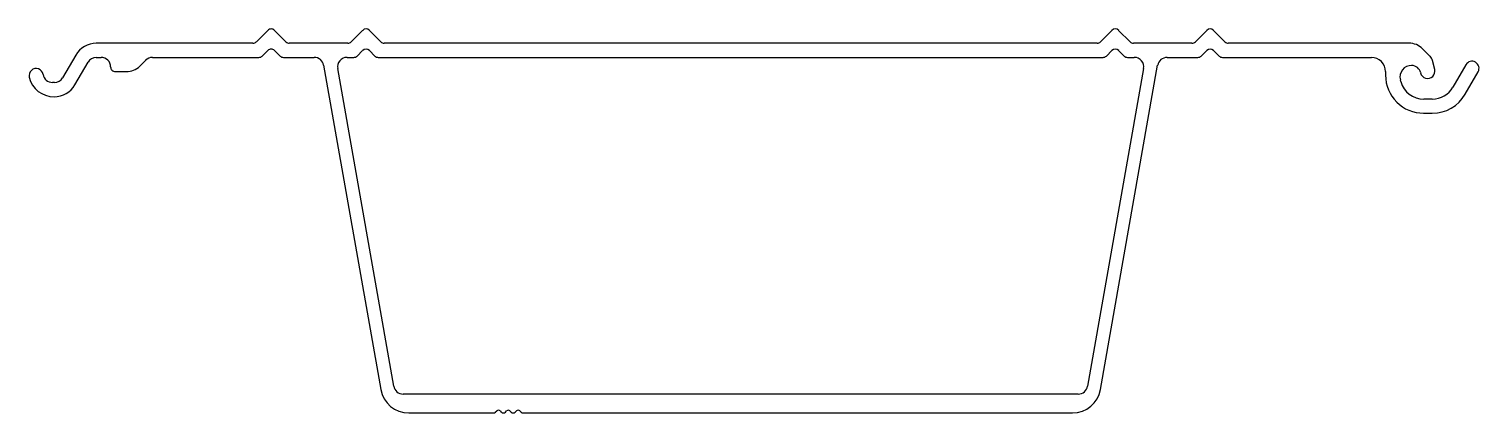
# Model space of a CAD drawing. Extents: x 1425 to 1577, y 2263 to 2304.
import ezdxf

# ---------------------------------------------------------------- set-up
doc = ezdxf.new("R2010")
doc.units = 0
doc.layers.get('0').update_dxf_attribs({"linetype": 'CONTINUOUS'})

msp = doc.modelspace()

# ---------------------------------------------------------------- linework, layer by layer
for p, q in [((1449.78, 2303.52), (1448.58, 2302.31)), ((1451.7, 2302.31), (1450.49, 2303.52)), ((1459.78, 2303.52), (1458.58, 2302.31)), ((1461.7, 2302.31), (1460.49, 2303.52)), ((1538.78, 2303.52), (1537.58, 2302.31)), ((1540.7, 2302.31), (1539.49, 2303.52)), ((1548.78, 2303.52), (1547.58, 2302.31)), ((1550.7, 2302.31), (1549.49, 2303.52)), ((1429.53, 2300.92), (1428.15, 2298.53)), ((1448.22, 2302.17), (1431.7, 2302.17)), ((1449.2, 2300.81), (1449.78, 2301.4)), ((1450.49, 2301.4), (1451.08, 2300.81)), ((1458.22, 2302.17), (1452.05, 2302.17)), ((1459.2, 2300.81), (1459.78, 2301.4)), ((1460.49, 2301.4), (1461.08, 2300.81)), ((1537.22, 2302.17), (1462.05, 2302.17)), ((1538.2, 2300.81), (1538.78, 2301.4)), ((1539.49, 2301.4), (1540.08, 2300.81)), ((1547.22, 2302.17), (1541.05, 2302.17)), ((1548.2, 2300.81), (1548.78, 2301.4)), ((1549.49, 2301.4), (1550.08, 2300.81)), ((1570.11, 2302.17), (1551.05, 2302.17)), ((1572.31, 2300.8), (1571.53, 2301.58)), ((1429.45, 2297.78), (1430.83, 2300.17)), ((1431.7, 2300.67), (1432.21, 2300.67)), ((1436.29, 2299.75), (1436.91, 2300.37)), ((1437.61, 2300.67), (1448.84, 2300.67)), ((1451.43, 2300.67), (1454.68, 2300.67)), ((1455.67, 2299.84), (1461.7, 2265.64)), ((1463.06, 2265.99), (1457.15, 2299.49)), ((1458.14, 2300.67), (1458.84, 2300.67)), ((1461.43, 2300.67), (1537.84, 2300.67)), ((1542.12, 2299.5), (1536.21, 2265.99)), ((1537.57, 2265.65), (1543.6, 2299.84)), ((1540.43, 2300.67), (1541.13, 2300.67)), ((1544.59, 2300.67), (1547.84, 2300.67)), ((1550.43, 2300.67), (1566.13, 2300.67)), ((1572.81, 2299.4), (1572.57, 2300.34)), ((1576.09, 2299.89), (1574.73, 2297.53)), ((1427.29, 2298.03), (1427.08, 2298.03)), ((1433.71, 2299.17), (1434.87, 2299.17)), ((1567.63, 2299.17), (1567.63, 2299.17)), ((1567.63, 2299.17), (1567.63, 2298.79)), ((1569.24, 2298.12), (1569.19, 2298.3)), ((1576.01, 2296.78), (1577.38, 2299.15)), ((1572.56, 2296.27), (1571.66, 2296.27)), ((1571.63, 2294.79), (1572.56, 2294.79)), ((1463.06, 2265.99), (1463.06, 2265.99)), ((1535.23, 2265.17), (1464.04, 2265.17)), ((1464.65, 2263.17), (1473.6, 2263.17)), ((1473.77, 2263.24), (1473.92, 2263.39)), ((1474.27, 2263.39), (1474.4, 2263.26)), ((1474.83, 2263.26), (1474.96, 2263.39)), ((1475.31, 2263.39), (1475.44, 2263.26)), ((1475.87, 2263.26), (1476, 2263.39)), ((1476.35, 2263.39), (1476.5, 2263.24)), ((1476.68, 2263.17), (1534.62, 2263.17))]:
    msp.add_line(p, q)
for centre, radius, start, end in [((1448.22, 2302.67), 0.5, 270, 315.1178), ((1450.14, 2303.17), 0.5, 45.0825, 135.1085), ((1452.05, 2302.67), 0.5, 225, 270), ((1458.22, 2302.67), 0.5, 270, 315), ((1460.14, 2303.17), 0.5, 45, 135), ((1462.05, 2302.67), 0.5, 225, 270), ((1537.22, 2302.67), 0.5, 270, 315), ((1539.14, 2303.17), 0.5, 45, 135), ((1541.05, 2302.67), 0.5, 225, 270), ((1547.22, 2302.67), 0.5, 270, 315), ((1549.14, 2303.17), 0.5, 45.1086, 135.0825), ((1551.05, 2302.67), 0.5, 225.1179, 270), ((1431.7, 2299.67), 2.5, 90, 150.0001), ((1448.84, 2301.17), 0.5, 270, 315), ((1450.14, 2301.05), 0.5, 45.0825, 135.1085), ((1451.43, 2301.17), 0.5, 225, 270), ((1458.84, 2301.17), 0.5, 270, 315.114), ((1460.14, 2301.05), 0.5, 45, 135), ((1461.43, 2301.17), 0.5, 225.1177, 270), ((1537.84, 2301.17), 0.5, 270, 315.1176), ((1539.14, 2301.05), 0.5, 45, 135), ((1540.43, 2301.17), 0.5, 225.1141, 270), ((1547.84, 2301.17), 0.5, 270, 315), ((1549.14, 2301.05), 0.5, 45.1086, 135.0824), ((1550.43, 2301.17), 0.5, 225, 270), ((1570.11, 2300.17), 2, 45.0629, 90), ((1571.61, 2300.09), 1, 14.3866, 44.9996), ((1425.36, 2298.75), 0.75, 9.206, 193.5474), ((1431.7, 2299.67), 1, 90.0093, 150.0699), ((1432.21, 2299.67), 1, 359.9999, 90.0093), ((1433.71, 2299.67), 0.5, 179.9999, 270), ((1434.87, 2301.17), 2, 270, 315.0003), ((1437.61, 2299.67), 1, 90.0093, 135.0002), ((1454.68, 2299.67), 1, 10.054, 90.0093), ((1458.14, 2299.67), 1, 90.0093, 190.0984), ((1541.14, 2299.67), 1, 350.0984, 90.0093), ((1544.59, 2299.67), 1, 90.0093, 170.054), ((1566.13, 2299.17), 1.5, 359.9989, 90.0076), ((1570.35, 2298.62), 1.2, 88.5676, 195.1176), ((1570.36, 2298.82), 0.999, 12.9089, 88.5676), ((1572.07, 2299.21), 0.763, 192.9089, 14.3502), ((1576.74, 2299.52), 0.743, 330.0849, 149.9995), ((1427.22, 2299.2), 2.67, 193.5474, 270.7045), ((1427.08, 2299.03), 1, 189.2076, 270.0098), ((1427.29, 2299.03), 2.5, 269.272, 330.0001), ((1427.29, 2299.03), 1, 270, 330.0001), ((1571.63, 2298.79), 4, 179.9989, 270.0158), ((1571.65, 2298.77), 2.5, 195.2074, 270.0141), ((1572.56, 2298.77), 2.5, 269.9995, 330.0878), ((1572.56, 2298.77), 3.99, 269.9995, 330.0297), ((1464.65, 2266.17), 3, 190.0529, 270), ((1464.04, 2266.17), 1, 190, 270), ((1534.62, 2266.17), 3, 270, 350.0529), ((1535.23, 2266.17), 1, 270, 350), ((1473.6, 2263.42), 0.25, 270, 315), ((1474.1, 2263.21), 0.25, 45, 135), ((1474.62, 2263.47), 0.3, 225, 315), ((1475.14, 2263.21), 0.25, 45, 135), ((1475.66, 2263.47), 0.3, 225, 315), ((1476.18, 2263.21), 0.25, 45, 135), ((1476.68, 2263.42), 0.25, 225, 270)]:
    msp.add_arc(centre, radius, start, end)

doc.saveas('drawing.dxf')
